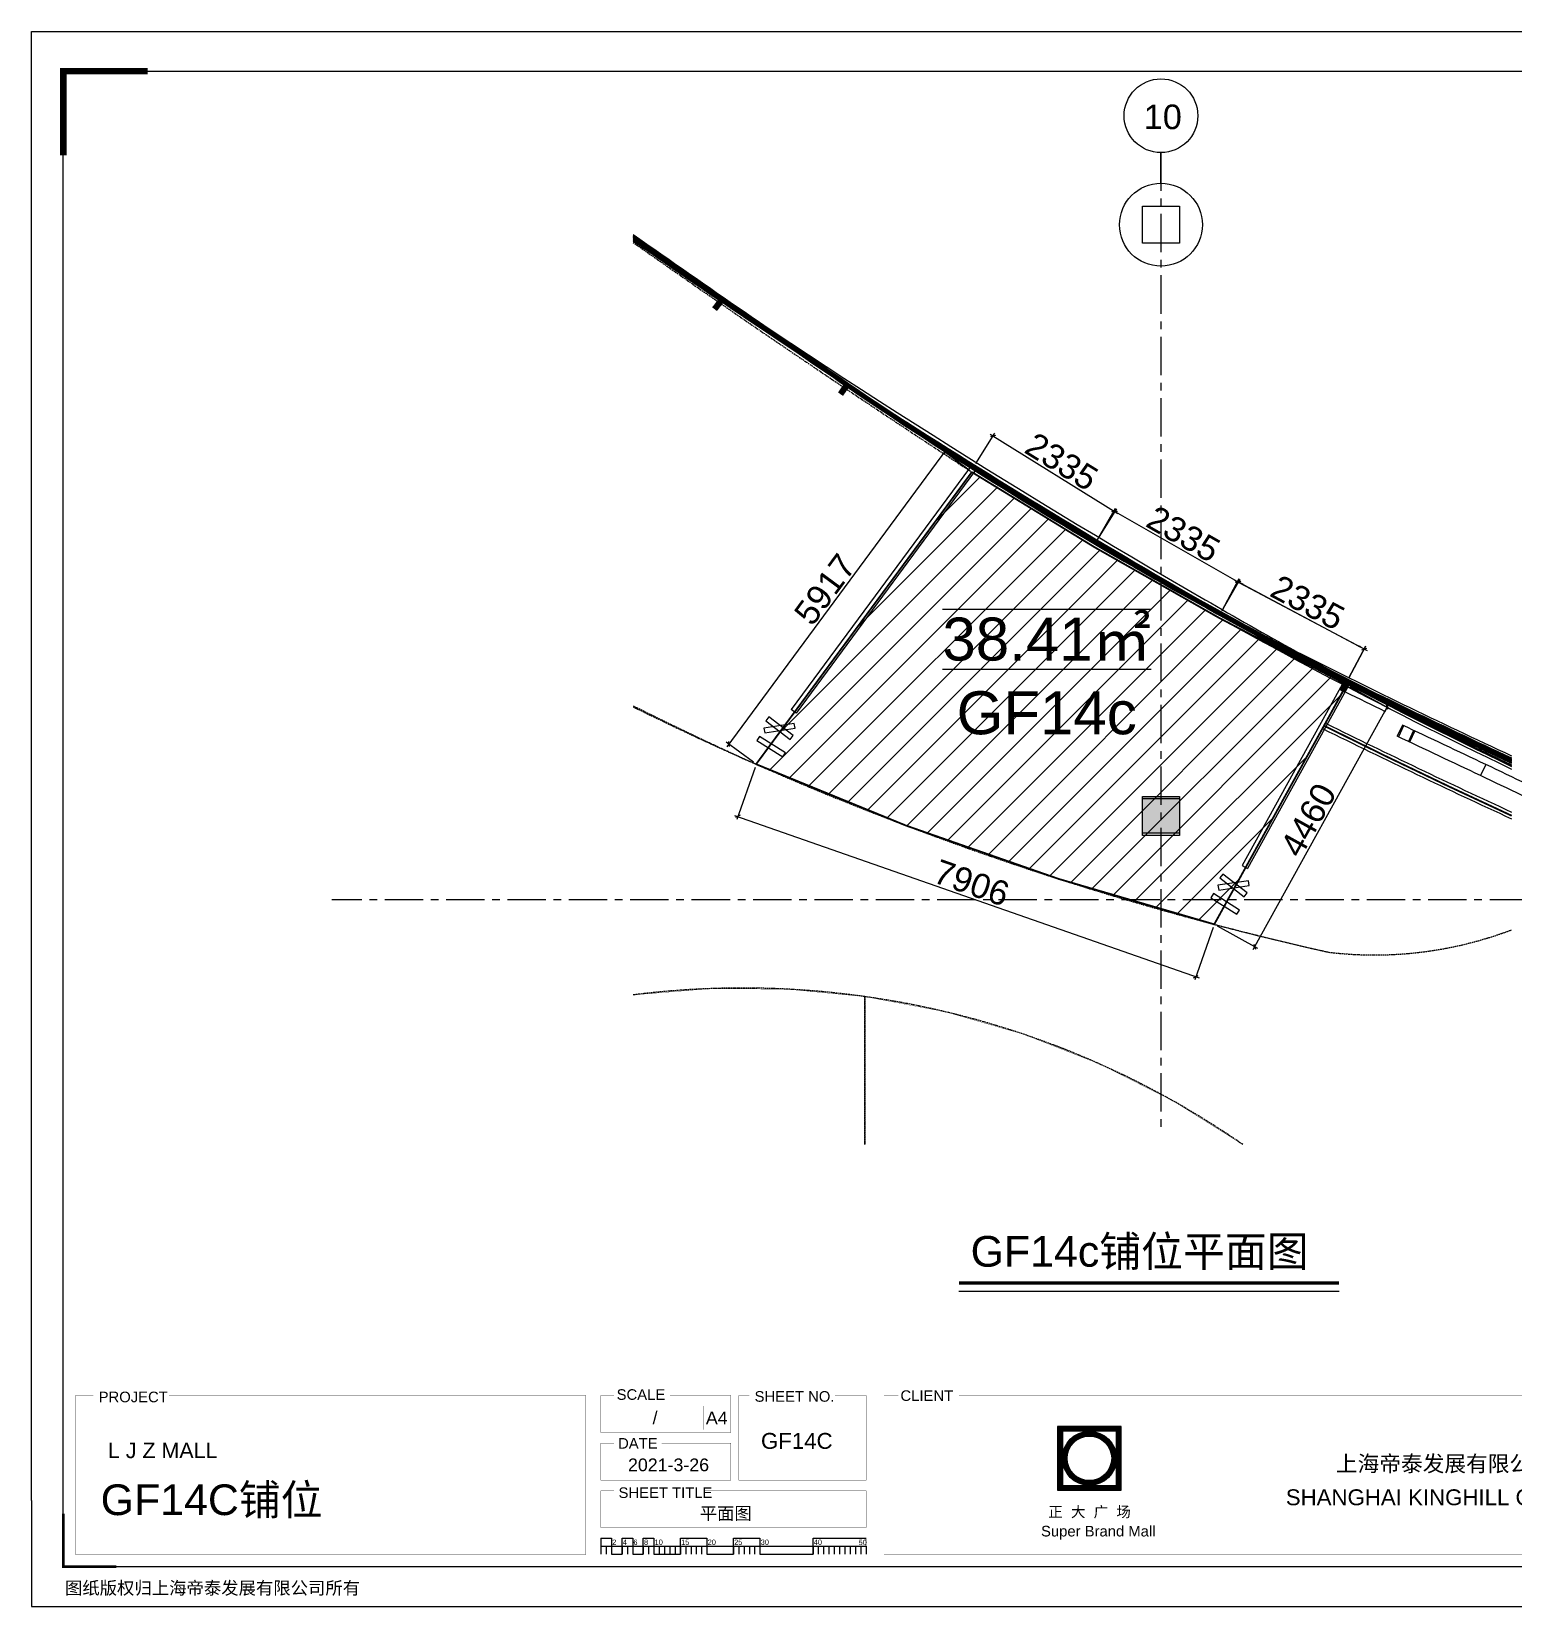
# Model space of a CAD drawing. Header units: inches. Extents: x -17552 to 18736, y -11730 to 13931.
# Drawn here: x -17552 to 6606, y -11730 to 13931 of the extents above; entities that cross this region are included whole.
import ezdxf
from ezdxf.enums import TextEntityAlignment as Align

# ---------------------------------------------------------------- set-up
doc = ezdxf.new("R2010")
doc.units = ezdxf.units.IN
doc.header["$MEASUREMENT"] = 0
for name, pattern in [('CENTER', [2, 1.25, -0.25, 0.25, -0.25]), ('CONTINOUS', [0]), ('DASH', [0.35, 0.25, -0.1])]:
    doc.linetypes.add(name, pattern=pattern)
for name, color, linetype in [('1-LIGHT', 12, 'Continuous'), ('3-MED', 90, 'Continuous'), ('DIM', 3, 'Continuous'), ('DIM TEXT', 7, 'Continuous'), ('HS-CURVE-PAVE-JNT', 1, 'Continuous'), ('IBS-hatch', 250, 'Continuous'), ('IBS-intwall', 151, 'Continuous'), ('IFF-FURN', 51, 'Continuous'), ('L01-WAL', 2, 'Continuous'), ('V灯箱', 7, 'Continuous'), ('WALL', 255, 'Continuous'), ('WINDOW', 5, 'Continuous'), ('中心线层', 1, 'CENTER'), ('商铺编号', 1, 'Continuous'), ('租户面积', 1, 'Continuous'), ('规划-后厨', 7, 'Continuous'), ('轴线', 10, 'CENTER')]:
    doc.layers.add(name, color=color, linetype=linetype)
doc.layers.add('P-新规划租赁线', color=7, linetype='Continuous', true_color=0xd45be6)
doc.layers.add('plan$dimensions', color=1, linetype='Continuous', true_color=0xff0000)
doc.styles.get("Standard").update_dxf_attribs({"font": 'arial.ttf'})
doc.dimstyles.new('400', dxfattribs={"dimtxt": 400, "dimasz": 60, "dimexe": 55, "dimexo": 55, "dimgap": 30, "dimtad": 1, "dimdec": 0, "dimzin": 0, "dimdsep": 46, "dimtxsty": 'Standard', "dimblk": 'OBLIQUE', "dimcen": 0.09, "dimdle": 55, "dimclrd": 4, "dimclre": 8, "dimclrt": 3, "dimadec": 0, "dimazin": 0, "dimtfac": 1, "dimtdec": 0, "dimtofl": 0, "dimtmove": 2, "dimatfit": 3, "dimfxl": 1, "dimtolj": 1, "dimtzin": 0, "dimarcsym": 0})

# ---------------------------------------------------------------- blocks, each defined once
blk = doc.blocks.new('A$C66BE637F')
at = {"const_width": 417}
blk.add_lwpolyline([(208, 5352), (208, 208), (5352, 208), (5352, 5352)], close=True, dxfattribs=at)
at = {"color": 8}
for points in [[(0, 5560), (0, 0), (5560, 0), (5560, 5560)], [(417, 5143), (417, 417), (5143, 417), (5143, 5143)]]:
    blk.add_lwpolyline(points, close=True, dxfattribs=at)
at = {"const_width": 417}
blk.add_lwpolyline([(625, 2780, 1), (4935, 2780, 1)], format="xyb", close=True, dxfattribs=at)
at = {"color": 8}
for radius in [2363, 1947]:
    blk.add_circle((2780, 2780), radius, dxfattribs=at)
blk = doc.blocks.new('_Oblique')
at = {"color": 0, "linetype": 'ByBlock', "lineweight": -2}
blk.add_line((-0.5, -0.5), (0.5, 0.5), dxfattribs=at)
blk = doc.blocks.new('*D130')
at = {"layer": 'DEFPOINTS', "color": 0, "linetype": 'Continuous', "transparency": 16777216}
for p in [(-2194, 6843), (100, 6108), (-207, 5612)]:
    blk.add_point(p, dxfattribs=at)
at = {"layer": 'L01-WAL', "color": 8, "linetype": 'Continuous', "lineweight": -2, "transparency": 16777216}
for p, q in [((-2166, 6890), (-1858, 7386)), ((-179, 5659), (129, 6155))]:
    blk.add_line(p, q, dxfattribs=at)
at = {"layer": 'L01-WAL', "color": 4, "linetype": 'Continuous', "lineweight": -2, "transparency": 16777216}
blk.add_line((-1934, 7368), (146, 6079), dxfattribs=at)
at = {"layer": 'L01-WAL', "color": 4, "linetype": 'Continuous', "lineweight": -2, "transparency": 16777216, "xscale": 60, "yscale": 60, "zscale": 60}
for p, rotation in [((-1887, 7339), 148.2226161831401), ((100, 6108), 328.2226161831401)]:
    blk.add_blockref('_Oblique', p, dxfattribs=dict(at, rotation=rotation))
at = {"layer": 'L01-WAL', "color": 3, "linetype": 'Continuous', "transparency": 16777216, "insert": (-770, 6923), "char_height": 400, "attachment_point": 5, "rotation": 328.2226}
blk.add_mtext('\\A1;2335', dxfattribs=at)
blk = doc.blocks.new('*D131')
at = {"layer": 'DEFPOINTS', "color": 0, "linetype": 'Continuous', "transparency": 16777216}
for p in [(-212, 5605), (2112, 4961), (1819, 4448)]:
    blk.add_point(p, dxfattribs=at)
at = {"layer": 'L01-WAL', "color": 8, "linetype": 'Continuous', "lineweight": -2, "transparency": 16777216}
for p, q in [((-184, 5653), (108, 6166)), ((1846, 4495), (2139, 5009))]:
    blk.add_line(p, q, dxfattribs=at)
at = {"layer": 'L01-WAL', "color": 4, "linetype": 'Continuous', "lineweight": -2, "transparency": 16777216}
blk.add_line((33, 6146), (2160, 4934), dxfattribs=at)
at = {"layer": 'L01-WAL', "color": 4, "linetype": 'Continuous', "lineweight": -2, "transparency": 16777216, "xscale": 60, "yscale": 60, "zscale": 60}
for p, rotation in [((81, 6119), 150.3194794454149), ((2112, 4961), 330.3194794454149)]:
    blk.add_blockref('_Oblique', p, dxfattribs=dict(at, rotation=rotation))
at = {"layer": 'L01-WAL', "color": 3, "linetype": 'Continuous', "transparency": 16777216, "insert": (1213, 5743), "char_height": 400, "attachment_point": 5, "rotation": 330.3195}
blk.add_mtext('\\A1;2335', dxfattribs=at)
blk = doc.blocks.new('*D132')
at = {"layer": 'DEFPOINTS', "color": 0, "linetype": 'Continuous', "transparency": 16777216}
for p in [(1819, 4448), (4160, 3871), (3883, 3351)]:
    blk.add_point(p, dxfattribs=at)
at = {"layer": 'L01-WAL', "color": 8, "linetype": 'Continuous', "lineweight": -2, "transparency": 16777216}
for p, q in [((1845, 4496), (2122, 5017)), ((3909, 3399), (4186, 3920))]:
    blk.add_line(p, q, dxfattribs=at)
at = {"layer": 'L01-WAL', "color": 4, "linetype": 'Continuous', "lineweight": -2, "transparency": 16777216}
blk.add_line((2047, 4994), (4208, 3846), dxfattribs=at)
at = {"layer": 'L01-WAL', "color": 4, "linetype": 'Continuous', "lineweight": -2, "transparency": 16777216, "xscale": 60, "yscale": 60, "zscale": 60}
for p, rotation in [((2096, 4968), 152.0123673796319), ((4160, 3871), 332.0123673796319)]:
    blk.add_blockref('_Oblique', p, dxfattribs=dict(at, rotation=rotation))
at = {"layer": 'L01-WAL', "color": 3, "linetype": 'Continuous', "transparency": 16777216, "insert": (3238, 4627), "char_height": 400, "attachment_point": 5, "rotation": 332.0124}
blk.add_mtext('\\A1;2335', dxfattribs=at)
blk = doc.blocks.new('*D133')
at = {"layer": 'DEFPOINTS', "color": 0, "linetype": 'Continuous', "transparency": 16777216}
for p in [(-2234, 6753), (-6193, 2322), (-5748, 1993)]:
    blk.add_point(p, dxfattribs=at)
at = {"layer": 'L01-WAL', "color": 4, "linetype": 'Continuous', "lineweight": -2, "transparency": 16777216}
blk.add_line((-2645, 7125), (-6225, 2277), dxfattribs=at)
at = {"layer": 'L01-WAL', "color": 8, "linetype": 'Continuous', "lineweight": -2, "transparency": 16777216}
for p, q in [((-2278, 6786), (-2722, 7114)), ((-5793, 2026), (-6237, 2354))]:
    blk.add_line(p, q, dxfattribs=at)
at = {"layer": 'L01-WAL', "color": 4, "linetype": 'Continuous', "lineweight": -2, "transparency": 16777216, "xscale": 60, "yscale": 60, "zscale": 60}
for p, rotation in [((-2678, 7081), 53.55750385023028), ((-6193, 2322), 233.5575038502303)]:
    blk.add_blockref('_Oblique', p, dxfattribs=dict(at, rotation=rotation))
at = {"layer": 'L01-WAL', "color": 3, "linetype": 'Continuous', "transparency": 16777216, "insert": (-4624, 4841), "char_height": 400, "attachment_point": 5, "rotation": 53.5575}
blk.add_mtext('\\A1;5917', dxfattribs=at)
blk = doc.blocks.new('V')
at = {"layer": 'V灯箱', "color": 4}
for points in [[(-2338, 1890), (-2453, 1727)], [(-2322, 1879), (-2437, 1715)], [(-2174, 1776), (-2289, 1612)], [(-2158, 1765), (-2273, 1601)], [(-1109, 1031), (-1224, 867)], [(-65, 290), (-180, 127)], [(-48, 279), (-164, 115)], [(99, 175), (-16, 12)], [(115, 164), (0, 0)]]:
    blk.add_lwpolyline(points, dxfattribs=at)
for radius in [236330, 236130]:
    blk.add_arc((-137119, -192239), radius, 54.50073, 55.22867, dxfattribs=at)
blk = doc.blocks.new('*D134')
at = {"layer": 'DEFPOINTS', "color": 0, "linetype": 'Continuous', "transparency": 16777216}
for p in [(-5748, 1993), (1715, -616), (1417, -1467)]:
    blk.add_point(p, dxfattribs=at)
at = {"layer": 'L01-WAL', "color": 8, "linetype": 'Continuous', "lineweight": -2, "transparency": 16777216}
for p, q in [((-5766, 1942), (-6064, 1090)), ((1697, -667), (1399, -1519))]:
    blk.add_line(p, q, dxfattribs=at)
at = {"layer": 'L01-WAL', "color": 4, "linetype": 'Continuous', "lineweight": -2, "transparency": 16777216}
blk.add_line((-6098, 1160), (1469, -1485), dxfattribs=at)
at = {"layer": 'L01-WAL', "color": 4, "linetype": 'Continuous', "lineweight": -2, "transparency": 16777216, "xscale": 60, "yscale": 60, "zscale": 60}
for p, rotation in [((-6046, 1142), 160.7320954698967), ((1417, -1467), 340.7320954698967)]:
    blk.add_blockref('_Oblique', p, dxfattribs=dict(at, rotation=rotation))
at = {"layer": 'L01-WAL', "color": 3, "linetype": 'Continuous', "transparency": 16777216, "insert": (-2237, 59), "char_height": 400, "attachment_point": 5, "rotation": 340.7321}
blk.add_mtext('\\A1;7906', dxfattribs=at)
blk = doc.blocks.new('*D135')
at = {"layer": 'DEFPOINTS', "color": 0, "linetype": 'Continuous', "transparency": 16777216}
for p in [(3872, 3288), (4531, 2924), (1715, -616)]:
    blk.add_point(p, dxfattribs=at)
at = {"layer": 'L01-WAL', "color": 8, "linetype": 'Continuous', "lineweight": -2, "transparency": 16777216}
for p, q in [((3920, 3262), (4579, 2898)), ((1763, -642), (2422, -1006))]:
    blk.add_line(p, q, dxfattribs=at)
at = {"layer": 'L01-WAL', "color": 4, "linetype": 'Continuous', "lineweight": -2, "transparency": 16777216}
blk.add_line((2348, -1028), (4558, 2972), dxfattribs=at)
at = {"layer": 'L01-WAL', "color": 4, "linetype": 'Continuous', "lineweight": -2, "transparency": 16777216, "xscale": 60, "yscale": 60, "zscale": 60}
for p, rotation in [((4531, 2924), 61.08048979828931), ((2374, -980), 241.0804897982893)]:
    blk.add_blockref('_Oblique', p, dxfattribs=dict(at, rotation=rotation))
at = {"layer": 'L01-WAL', "color": 3, "linetype": 'Continuous', "transparency": 16777216, "insert": (3248, 1085), "char_height": 400, "attachment_point": 5, "rotation": 61.0805}
blk.add_mtext('\\A1;4460', dxfattribs=at)

msp = doc.modelspace()

# ---------------------------------------------------------------- hatches: boundary and pattern name
at = {"layer": 'IBS-hatch'}
h = msp.add_hatch(color=256, dxfattribs=at)
h.dxf.hatch_style = 1
h.paths.add_polyline_path([(1147.2, 868.5), (547.2, 868.5), (547.2, 1468.5), (1147.2, 1468.5)])
at = {"layer": 'L01-WAL', "linetype": 'Continuous'}
h = msp.add_hatch(dxfattribs=at)
h.set_pattern_fill('ANSI31', color=3, scale=100)
h.set_pattern_definition([(45, (-3151851.24, 1289126.3), (-224.506403, 224.506403), [])])
edge = h.paths.add_edge_path()
edge.add_line((-2233.7, 6753.2), (-5748.3, 1993.5))
edge.add_arc((14575.7, 48153), 50435.8, 246.2361, 255.22697)
edge.add_line((1715.1, -615.6), (3871.9, 3288.3))
edge.add_arc((35427, 66004.6), 70207.3, 237.559583, 243.291131, ccw=False)
h.paths.add_polyline_path([(-2662.7, 2287.4), (430.3, 2287.4), (430.3, 3378.1), (-2662.7, 3378.1)], flags=24)
h.paths.add_polyline_path([(-2895, 3488.4), (787.8, 3488.4), (787.8, 4579.1), (-2895, 4579.1)], flags=24)
at = {"layer": 'WALL'}
h = msp.add_hatch(color=256, dxfattribs=at)
h.dxf.hatch_style = 1
h.paths.add_polyline_path([(1147.2, 868.5), (547.2, 868.5), (547.2, 1468.5), (1147.2, 1468.5)])

# ---------------------------------------------------------------- linework, layer by layer
at = {"color": 8}
msp.add_line((-8277.2, -10748.5), (-3957.2, -10748.5), dxfattribs=at)
for points in [[(-17552.2, -10001.8), (-17552.2, 13931), (17007.8, 13931)], [(-2444, -6590.3), (3748, -6590.3)], [(-17552.2, -10001.8), (-17552.2, -11729.8), (17007.8, -11729.8)], [(-8277.2, -10618.9), (-8277.2, -10878.1)], [(-8104.4, -10748.5), (-8104.4, -10878.1)], [(-6549.2, -10748.5), (-6549.2, -10878.1)], [(-6117.2, -10748.5), (-6117.2, -10878.1)], [(-3957.2, -10748.5), (-3957.2, -10878.1)]]:
    msp.add_lwpolyline(points)
for points, const_width in [([(-17033.8, 11910.8), (-17033.8, 13283), (-15661.5, 13283)], 103.7), ([(-2444, -6458.9), (3748, -6458.9)], 50), ([(-15315, -8290.3), (-8523.6, -8290.3), (-8523.6, -10881.8), (-16833.8, -10881.8), (-16833.8, -8290.3), (-16544.1, -8290.3)], 4.32), ([(-7150.6, -8290.3), (-6160.4, -8290.3), (-6160.4, -8895.1), (-8277.2, -8895.1), (-8277.2, -8290.3), (-8061.2, -8290.3)], 4.32), ([(-6604.8, -8463.6), (-6604.8, -8848.8)], 4.32), ([(-4463.2, -8290.3), (-3957.2, -8290.3), (-3957.2, -9672.7), (-6030.8, -9672.7), (-6030.8, -8290.3), (-5858, -8290.3)], 4.32), ([(-2445.4, -8290.3), (10372.1, -8290.3), (10372.1, -10881.8), (-3665, -10881.8), (-3665, -8290.3), (-3431.9, -8290.3)], 4.32), ([(-7285.4, -9067.9), (-6160.4, -9067.9), (-6160.4, -9672.7), (-8277.2, -9672.7), (-8277.2, -9067.9), (-8061.2, -9067.9)], 4.32), ([(-6596.3, -9845.5), (-3957.2, -9845.5), (-3957.2, -10441.5), (-8277.2, -10441.5), (-8277.2, -9845.5), (-8061.2, -9845.5)], 4.32), ([(-17033.8, -10217.8), (-17033.8, -11081.8), (-16169.8, -11081.8)], 43.2), ([(-8104.4, -10618.9), (-8104.4, -10748.5)], 8.64), ([(-7931.6, -10618.9), (-7931.6, -10748.5)], 8.64), ([(-7758.8, -10618.9), (-7758.8, -10748.5)], 8.64), ([(-7586, -10618.9), (-7586, -10748.5)], 8.64), ([(-7413.2, -10618.9), (-7413.2, -10748.5)], 8.64), ([(-6981.2, -10618.9), (-6981.2, -10748.5)], 8.64), ([(-6549.2, -10618.9), (-6549.2, -10748.5)], 8.64), ([(-6117.2, -10618.9), (-6117.2, -10748.5)], 8.64), ([(-5685.2, -10618.9), (-5685.2, -10748.5)], 8.64), ([(-4821.2, -10618.9), (-4821.2, -10748.5)], 8.64), ([(-3957.2, -10618.9), (-3957.2, -10748.5)], 8.64)]:
    msp.add_lwpolyline(points, dxfattribs=dict(const_width=const_width))
msp.add_lwpolyline([(-17033.8, 13283), (18217.4, 13283), (18217.4, -11081.8), (-17033.8, -11081.8)], close=True)
for points in [[(-8277.2, -10618.9), (-8104.4, -10618.9), (-8104.4, -10878.1), (-7931.6, -10878.1), (-7931.6, -10618.9), (-7758.8, -10618.9), (-7758.8, -10878.1), (-7586, -10878.1), (-7586, -10618.9), (-7413.2, -10618.9), (-7413.2, -10878.1), (-6981.2, -10878.1), (-6981.2, -10618.9), (-6549.2, -10618.9), (-6549.2, -10878.1), (-6117.2, -10878.1), (-6117.2, -10618.9), (-5685.2, -10618.9), (-5685.2, -10878.1), (-4821.2, -10878.1), (-4821.2, -10618.9), (-3957.2, -10618.9)], [(-8190.8, -10748.5), (-8190.8, -10878.1)], [(-7931.6, -10748.5), (-7931.6, -10878.1)], [(-7845.2, -10748.5), (-7845.2, -10878.1)], [(-7758.8, -10748.5), (-7758.8, -10878.1)], [(-7586, -10748.5), (-7586, -10878.1)], [(-7499.6, -10748.5), (-7499.6, -10878.1)], [(-7413.2, -10748.5), (-7413.2, -10878.1)], [(-7326.8, -10748.5), (-7326.8, -10878.1)], [(-7240.4, -10748.5), (-7240.4, -10878.1)], [(-7154, -10748.5), (-7154, -10878.1)], [(-7067.6, -10748.5), (-7067.6, -10878.1)], [(-6981.2, -10748.5), (-6981.2, -10878.1)], [(-6894.8, -10748.5), (-6894.8, -10878.1)], [(-6808.4, -10748.5), (-6808.4, -10878.1)], [(-6722, -10748.5), (-6722, -10878.1)], [(-6635.6, -10748.5), (-6635.6, -10878.1)], [(-6030.8, -10748.5), (-6030.8, -10878.1)], [(-5944.4, -10748.5), (-5944.4, -10878.1)], [(-5858, -10748.5), (-5858, -10878.1)], [(-5771.6, -10748.5), (-5771.6, -10878.1)], [(-5685.2, -10748.5), (-5685.2, -10878.1)], [(-4821.2, -10748.5), (-4821.2, -10878.1)], [(-4734.8, -10748.5), (-4734.8, -10878.1)], [(-4648.4, -10748.5), (-4648.4, -10878.1)], [(-4562, -10748.5), (-4562, -10878.1)], [(-4475.6, -10748.5), (-4475.6, -10878.1)], [(-4389.2, -10748.5), (-4389.2, -10878.1)], [(-4302.8, -10748.5), (-4302.8, -10878.1)], [(-4216.4, -10748.5), (-4216.4, -10878.1)], [(-4130, -10748.5), (-4130, -10878.1)], [(-4043.6, -10748.5), (-4043.6, -10878.1)]]:
    msp.add_lwpolyline(points, dxfattribs=at)
at = {"layer": '1-LIGHT'}
for centre, radius, start, end in [((64620.4, 114007.9), 126263.8, 235.027048, 240.797832), ((64620.4, 114007.9), 126281.8, 235.032761, 240.797832), ((54142.5, 104826.5), 113251.4, 243.159412, 245.154853), ((54142.5, 104791.2), 113251.4, 243.159412, 245.154853), ((54150.8, 104844.7), 113253.4, 243.160207, 245.150704), ((54150.8, 104809.4), 113253.4, 243.160207, 245.150704)]:
    msp.add_arc(centre, radius, start, end, dxfattribs=at)
at = {"layer": '3-MED'}
for p, q in [((547.2, 868.5), (547.2, 1468.5)), ((547.2, 1468.5), (1147.2, 1468.5)), ((1147.2, 868.5), (547.2, 868.5))]:
    msp.add_line(p, q, dxfattribs=at)
msp.add_lwpolyline([(1147.2, 868.5), (547.2, 868.5), (547.2, 1468.5), (1147.2, 1468.5)], close=True, dxfattribs=at)
for centre, radius, start, end in [((65247, 115021.9), 127405.2, 235.042182, 240.011007), ((64620.4, 114007.9), 126213.8, 240.027337, 240.797839), ((56626.9, 109913.8), 118844.5, 243.199453, 245.083451), ((56626.9, 109878.5), 118844.5, 243.199453, 245.083451)]:
    msp.add_arc(centre, radius, start, end, dxfattribs=at)
at = {"layer": 'DEFPOINTS', "color": 1}
msp.add_line((1147.2, 1468.5), (1147.2, 868.5), dxfattribs=at)
at = {"layer": 'DEFPOINTS'}
for points in [[(-7752.7, 10588.6, 0.002386), (-4128.2, 8084, 0.0402289), (6558, 2045.7)], [(-7752.7, 10570.3, 0.0023803), (-4136.7, 8071.6, 0.0402518), (6558, 2029.2)], [(-7752.7, 10552, 0.0023747), (-4145.1, 8059.2, 0.0402747), (6558, 2012.6)]]:
    msp.add_lwpolyline(points, format="xyb", dxfattribs=at)
at = {"layer": 'DEFPOINTS', "color": 1}
msp.add_lwpolyline([(1147.2, 833.1), (547.2, 833.1), (547.2, 1433.1), (1147.2, 1433.1)], close=True, dxfattribs=at)
at = {"layer": 'DEFPOINTS'}
for centre, radius, start, end in [((256483.5, 389142.4), 461624.4, 235.081868, 235.62869), ((256483.5, 389142.4), 461639.4, 235.083168, 235.628695), ((256483.5, 389142.4), 461654.4, 235.084467, 235.6287), ((38679.1, 71401.6), 76431, 235.923543, 245.14884), ((38679.1, 71401.6), 76416, 235.923572, 245.143631), ((38679.1, 71401.6), 76401, 235.923601, 245.138419)]:
    msp.add_arc(centre, radius, start, end, dxfattribs=at)
at = {"layer": 'DIM'}
msp.add_line((847.2, 11458.1), (847.2, 11958.1), dxfattribs=at)
msp.add_circle((847.2, 12558.5), 600, dxfattribs=at)
at = {"layer": 'HS-CURVE-PAVE-JNT', "color": 0}
for points in [[(1147.2, 10483.1), (547.2, 10483.1), (547.2, 11083.1), (1147.2, 11083.1)], [(1147.2, 833.1), (547.2, 833.1), (547.2, 1433.1), (1147.2, 1433.1)]]:
    msp.add_lwpolyline(points, close=True, dxfattribs=at)
msp.add_circle((847.2, 10783.1), 675, dxfattribs=at)
at = {"layer": 'IBS-intwall'}
for p, q in [((-2274.2, 6815.4), (-5176.1, 2884.5)), ((-2189.8, 6761.3), (-5095.7, 2825.1)), ((3860.4, 3400.1), (2167.5, 340.7)), ((3947.9, 3351.6), (2255, 292.2)), ((4572.2, 3000.2), (3858.3, 3361.6)), ((-5095.7, 2825.1), (-5176.1, 2884.5)), ((4499, 2853.9), (4572.2, 3000.2)), ((2167.5, 340.7), (2255, 292.2))]:
    msp.add_line(p, q, dxfattribs=at)
for centre, radius, start, end in [((56626.9, 109878.5), 119044.5, 243.686732, 244.03091), ((56583, 109788.7), 119644.5, 243.655189, 245.284462), ((56583, 109788.7), 119544.5, 243.659643, 245.262399)]:
    msp.add_arc(centre, radius, start, end, dxfattribs=at)
at = {"layer": 'IFF-FURN', "color": 251}
for points in [[(-5608.3, 2503.3), (-5113.9, 2577.9), (-5125.9, 2657), (-5620.3, 2582.4)], [(-5144.8, 2459.1), (-5540.6, 2764.5), (-5589.5, 2701.2), (-5193.6, 2395.7)], [(-5734.8, 2379.5), (-5312.5, 2111.8), (-5269.7, 2179.4), (-5692, 2447)], [(1788.1, -58.1), (2282.5, 16.5), (2270.6, 95.6), (1776.2, 21)], [(2251.7, -102.3), (1855.8, 203.2), (1807, 139.8), (2202.8, -165.6)], [(1661.6, -181.9), (2083.9, -449.5), (2126.8, -382), (1704.4, -114.3)]]:
    msp.add_lwpolyline(points, close=True, dxfattribs=at)
at = {"layer": 'L01-WAL', "color": 3, "linetype": 'Continuous'}
for p, q in [((1842.6, 4491.7), (2119.3, 5012.4)), ((2184.1, 4921.3), (4071.5, 3918.3))]:
    msp.add_line(p, q, dxfattribs=at)
at = {"layer": 'L01-WAL', "color": 7}
msp.add_lwpolyline([(364.3, 5255, 0.0198617), (6558, 1968.7, 0.0198617)], format="xyb", dxfattribs=at)
at = {"layer": 'L01-WAL', "color": 3, "linetype": 'Continuous'}
msp.add_solid([(2192, 4936), (2176.3, 4906.6), (2095.8, 4968.2)], dxfattribs=at)
at = {"layer": 'P-新规划租赁线', "ltscale": 350, "const_width": 5}
msp.add_lwpolyline([(-7752.7, 10585.2, 0.0008502), (-4074.9, 8044.4, 0.0413709), (6558, 2036.6, 0.0413709)], format="xyb", dxfattribs=at)
at = {"layer": 'P-新规划租赁线', "color": 8, "linetype": 'DASH', "ltscale": 100}
for points in [[(-7752.7, 2945.9, 0.009551), (-5748.3, 1993.5), (-2233.7, 6753.2, -0.0089556), (-7752.7, 10495.5, -0.0089556)], [(-7752.7, 2929.1, 0.0597957), (3584.1, -1070.6, 0.1202885), (6558, -705.6, 0.1202885)], [(-7752.7, 2929, 0.0597945), (3583.9, -1070.6, 0.1202943), (6558, -705.6)], [(3503.7, 2619.8), (1715, -615.6, 0.0095343), (3583.9, -1070.6, 0.1202943), (6558, -705.6, 0.1202943)], [(6558, 1155.1, -0.0079288), (3503.7, 2619.8)], [(-3978.9, -4202.6), (-3978.9, -1792.6, 0.0663181), (-7752.7, -1765.7, 0.0663181)], [(2178.6, -4202.6, 0.1172783), (-3978.9, -1792.6), (-3978.9, -4202.6)]]:
    msp.add_lwpolyline(points, format="xyb", dxfattribs=at)
at = {"layer": 'P-新规划租赁线', "color": 3, "linetype": 'CONTINOUS', "ltscale": 100, "const_width": 30}
msp.add_lwpolyline([(-2233.7, 6753.2), (-5748.3, 1993.5, 0.0392502), (1715.1, -615.6), (3871.9, 3288.3, -0.0250138), (-2233.7, 6753.2, 341.0402157)], format="xyb", dxfattribs=at)
at = {"layer": 'P-新规划租赁线', "linetype": 'DASH', "ltscale": 100, "const_width": 30}
for points in [[(3503.7, 2619.8), (3883.1, 3315.3, 0.0085967), (6558, 2013, 0.0085967)], [(6558, 1155.1, -0.0079288), (3503.7, 2619.8)]]:
    msp.add_lwpolyline(points, format="xyb", dxfattribs=at)
at = {"layer": 'P-新规划租赁线', "color": 8, "linetype": 'DASH', "ltscale": 100, "const_width": 5}
for points in [[(-3978.9, -4202.6), (-3978.9, -1792.6, 0.0663181), (-7752.7, -1765.7, 0.0663181)], [(2178.6, -4202.6, 0.1172783), (-3978.9, -1792.6), (-3978.9, -4202.6)]]:
    msp.add_lwpolyline(points, format="xyb", dxfattribs=at)
at = {"layer": 'plan$dimensions'}
msp.add_line((3906.6, 3394.8), (4183.3, 3915.5), dxfattribs=at)
msp.add_solid([(4079.4, 3933), (4063.7, 3903.6), (4159.8, 3871.3)], dxfattribs=at)
at = {"layer": 'WALL', "color": 8}
for points in [[(339.1, 5211.8, 0.020165), (6558, 1914.1, 0.020165)], [(389.5, 5298.2, 0.0200274), (6558, 2025, 0.0200274)]]:
    msp.add_lwpolyline(points, format="xyb", dxfattribs=at)
at = {"layer": 'WINDOW'}
for points in [[(359.3, 5246.3, 0.02011), (6558, 1958.5, 0.02011)], [(369.4, 5263.6, 0.0200825), (6558, 1980.7, 0.0200825)]]:
    msp.add_lwpolyline(points, format="xyb", dxfattribs=at)
at = {"layer": '中心线层'}
msp.add_lwpolyline([(364.3, 5255, 0.0200963), (6558, 1969.6, 0.0200963)], format="xyb", dxfattribs=at)
at = {"layer": '规划-后厨', "const_width": 100}
for points in [[(-6301.6, 9567.3), (-6425.3, 9406.8)], [(-4249.7, 8202.4), (-4372.8, 8021.8)], [(3897.1, 3377.2), (3787.8, 3184.7)]]:
    msp.add_lwpolyline(points, dxfattribs=at)
at = {"layer": '轴线', "ltscale": 500}
for p, q in [((847.2, 11958.5), (847.2, -3971.7)), ((8827, -216.8), (-12660.5, -216.8))]:
    msp.add_line(p, q, dxfattribs=at)

# ---------------------------------------------------------------- block references
at = {"xscale": 0.1864701341885847, "yscale": 0.1864701341885847, "zscale": 0.1864701341885847}
msp.add_blockref('A$C66BE637F', (-836.5, -9833.5), dxfattribs=at)
at = {"layer": '规划-后厨', "rotation": 9.702199027207875}
msp.add_blockref('V', (7405.7, 1159.6), dxfattribs=at)

# ---------------------------------------------------------------- texts
for s, height, p in [('SCALE', 172.8, (-8020.2, -8362.7)), ('CLIENT', 172.8, (-3396.1, -8380.6)), ('PROJECT', 172.8, (-16458.3, -8402.1)), ('SHEET NO.', 172.8, (-5772.5, -8393.5)), ('A4', 207.36, (-6566.1, -8760.9)), ('DATE', 172.8, (-7996.5, -9158.1)), ('上海帝泰发展有限公司', 259.2, (3696.6, -9531.8)), ('SHEET TITLE', 172.8, (-7988.8, -9961.8)), ('SHANGHAI KINGHILL CO., LTD.', 259.2, (2880.8, -10079.9)), ('正  大  广  场', 172.8, (-989.1, -10273.8)), ('Super Brand Mall', 172.8, (-1106.6, -10588.4)), ('2', 86.4, (-8092.6, -10725.7)), ('4', 86.4, (-7919.8, -10725.7)), ('6', 86.4, (-7747, -10725.7)), ('8', 86.4, (-7574.2, -10725.7)), ('10', 86.4, (-7401.4, -10725.7)), ('15', 86.4, (-6969.4, -10725.7)), ('20', 86.4, (-6537.4, -10725.7)), ('25', 86.4, (-6105.4, -10725.7)), ('30', 86.4, (-5673.4, -10725.7)), ('40', 86.4, (-4809.4, -10725.7)), ('50', 86.4, (-4078.1, -10728.8)), ('图纸版权归上海帝泰发展有限公司所有', 207.36, (-17007.3, -11532))]:
    msp.add_text(s, height=height).set_placement(p)
at = {"attachment_point": 1}
for s, insert, char_height in [('GF14c{\\fSimSun|b0|i0|c134|p2;铺位平面图}', (-2253.4, -5693.5), 500), ('L J Z MALL', (-16308.1, -9062.6), 250)]:
    msp.add_mtext_dynamic_manual_height_columns(s, width=6808.082, gutter_width=1, heights=[0], dxfattribs=dict(at, insert=insert, char_height=char_height))
for tag, text, p in [('/', 'AS NOTED', (-7353.6, -8757.7)), ('2021-3-26', '2020-7-22', (-6514.3, -9525.7))]:
    msp.add_attdef(tag, text=text, height=207.36).set_placement(p, align=Align.RIGHT)
for tag, p, s, height in [('GF14C', (-5668.9, -9161.2), 'SHEET NO.', 259.2), ('GF14C铺位', (-16425.2, -10240.6), '###############', 500), ('平面图', (-6667.1, -10316.4), 'SHEET-TITLE', 207.36)]:
    msp.add_attdef(tag, p, s, height=height)
at = {"layer": 'DIM TEXT', "insert": (566.5, 12740.4), "char_height": 400, "attachment_point": 1}
msp.add_mtext_dynamic_manual_height_columns('10', width=10456.675, gutter_width=2, heights=[0], dxfattribs=at)
at = {"layer": '商铺编号'}
msp.add_text('GF14c', height=700, dxfattribs=at).set_placement((-2480.9, 2480.9))
at = {"layer": '租户面积', "color": 1}
msp.add_text('%%U%%O38.41㎡', height=700, dxfattribs=at).set_placement((-2713.2, 3682))

# ---------------------------------------------------------------- dimensions: what is measured, and where the dimension line sits
at = {"layer": 'L01-WAL', "color": 3, "linetype": 'Continuous'}
for p1, p2, distance, picture, middle in [((-2194.5, 6842.9), (-207.5, 5612), 583.3, '*D130', (-770.4, 6922.6)), ((-211.6, 5604.9), (1819.1, 4447.5), 591.2, '*D131', (1212.5, 5743.4)), ((1819.1, 4447.5), (3883.1, 3350.6), 589.7, '*D132', (3237.8, 4626.7))]:
    dim = msp.add_aligned_dim(p1=p1, p2=p2, distance=distance, text='2335', dimstyle='400', dxfattribs=at)
    dim.commit()
    dim.dimension.update_dxf_attribs({"geometry": picture, "text_midpoint": middle})
for p1, p2, distance, picture, middle in [((-2233.7, 6753.2), (-5748.3, 1993.5), -552.3, '*D133', (-4623.7, 4840.5)), ((1715.1, -615.5), (3871.9, 3288.3), -753.2, '*D135', (3247.7, 1085.5)), ((-5748.3, 1993.5), (1715.1, -615.5), -902.1, '*D134', (-2237, 58.5))]:
    dim = msp.add_aligned_dim(p1=p1, p2=p2, distance=distance, dimstyle='400', dxfattribs=at)
    dim.commit()
    dim.dimension.update_dxf_attribs({"geometry": picture, "text_midpoint": middle})

doc.saveas('drawing.dxf')
